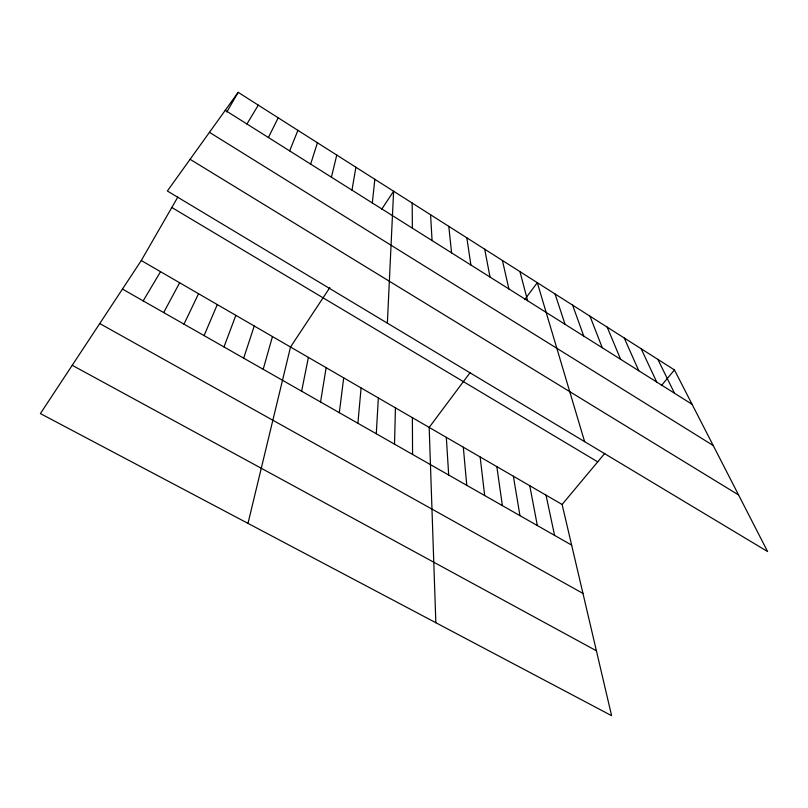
<?xml version="1.0" encoding="UTF-8"?>
<svg xmlns="http://www.w3.org/2000/svg" width="808" height="808" viewBox="0 0 808 808"><rect width="100%" height="100%" fill="white"/><g stroke="black" fill="none" stroke-linecap="round" stroke-linejoin="round"><path stroke-width="1.21" d="M394.516 444.147L395.445 407.858M387.365 323.16L393.607 191.233L381.588 209.383M376.296 433.755L378.346 397.95M357.894 423.271L361.095 387.951M372.326 202.959L374.841 179.295M339.32 412.686L343.693 377.861M320.564 401.99L326.129 367.68M351.975 190.143L355.894 167.236M301.626 391.193L308.404 357.399M247.985 523.372L290.516 347.036L329.836 287.598M331.421 177.194L336.764 155.065M263.186 369.276L272.468 336.562M310.636 164.115L317.433 142.763M243.673 358.166L254.247 326.008M223.978 346.935L235.855 315.342M289.638 150.884L297.92 130.351M204.081 335.593L217.291 304.586M183.982 324.139L198.556 293.728M268.408 137.522L278.204 117.806M163.681 312.565L179.649 282.76M141.279 260.519L562.115 504.475L611.606 715.676L40.4 413.585L141.279 260.519L177.821 197.071M226.846 111.969L238.158 92.324L674.458 369.943L767.6 551.551L167.357 191.001L238.158 92.324M143.178 300.879L160.55 271.69M246.935 123.998L258.287 105.131M470.175 372.538L429.179 427.412L435.845 622.726M524.745 299.505L537.31 282.679L584.618 441.643M562.115 504.475L604.768 453.399M661.429 385.557L674.458 369.943M72.225 365.297L596.395 650.783M99.737 323.554L582.952 593.415M122.463 289.072L571.64 545.107M171.821 207.494L597.708 461.853M190.102 159.307L738.583 494.971M209.454 132.33L713.222 445.521M225.24 110.332L692.092 404.313M657.884 359.388L674.488 393.233M641.148 348.743L656.712 382.033M624.251 337.996L638.754 370.731M607.192 327.139L620.615 359.308M589.971 316.18L602.283 347.763M572.589 305.121L583.77 336.108M555.035 293.95L565.065 324.331M519.948 271.629L527.634 300.758M502.414 260.469L508.909 288.971M546.016 495.142L554.571 535.381M529.765 485.729L537.34 525.564M484.709 249.207L490.001 277.053M513.373 476.225L519.948 515.645M466.842 237.835L470.892 265.024M496.839 466.64L502.384 505.636M480.154 456.964L484.659 495.536M448.794 226.351L451.581 252.864M463.317 447.198L466.761 485.325M446.319 437.35L448.692 475.033M430.573 214.756L432.078 240.582M412.181 203.05L412.373 228.169M412.383 417.675L412.565 454.439"/></g></svg>
